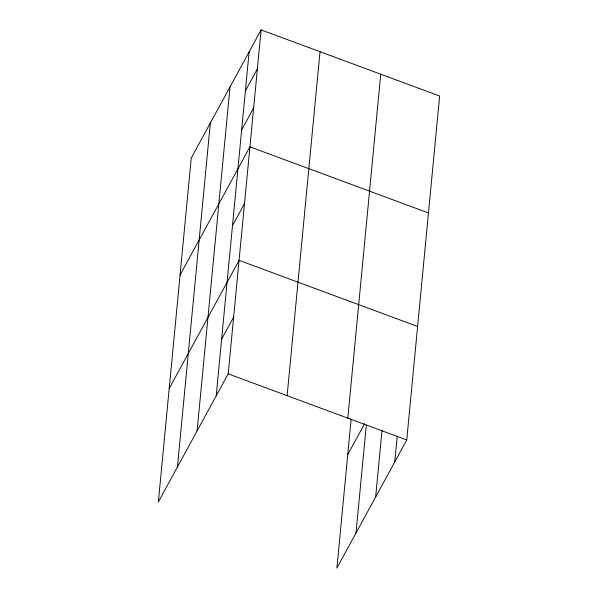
<?xml version="1.0" encoding="UTF-8"?>
<svg xmlns="http://www.w3.org/2000/svg" width="598" height="598" viewBox="0 0 598 598"><rect width="100%" height="100%" fill="white"/><g stroke="black" fill="none" stroke-linecap="round" stroke-linejoin="round"><path stroke-width="0.9" d="M177.442 466.963L210.346 123.009M197.116 430.881L230.021 86.934M216.207 395.861L249.112 51.914M261.117 29.9L191.255 158.029L158.35 501.984L228.212 373.847L261.117 29.9L439.65 96.016L406.745 439.971L336.883 568.1L351.161 418.899M287.13 395.667L320.027 51.72M347.827 418.151L380.732 74.197M355.982 533.08L366.312 425.066M375.649 496.998L382.04 430.179M394.74 461.985L397.199 436.353M245.382 90.896L257.387 68.882M241.652 129.871L253.657 107.864M180.065 274.975L249.927 146.846L428.46 212.963M232.495 225.603L244.5 203.597M169.212 388.476L239.065 260.347L417.606 326.463M221.641 339.111L233.639 317.097M347.744 454.6L364.616 423.646M228.212 373.847L406.745 439.971"/></g></svg>
